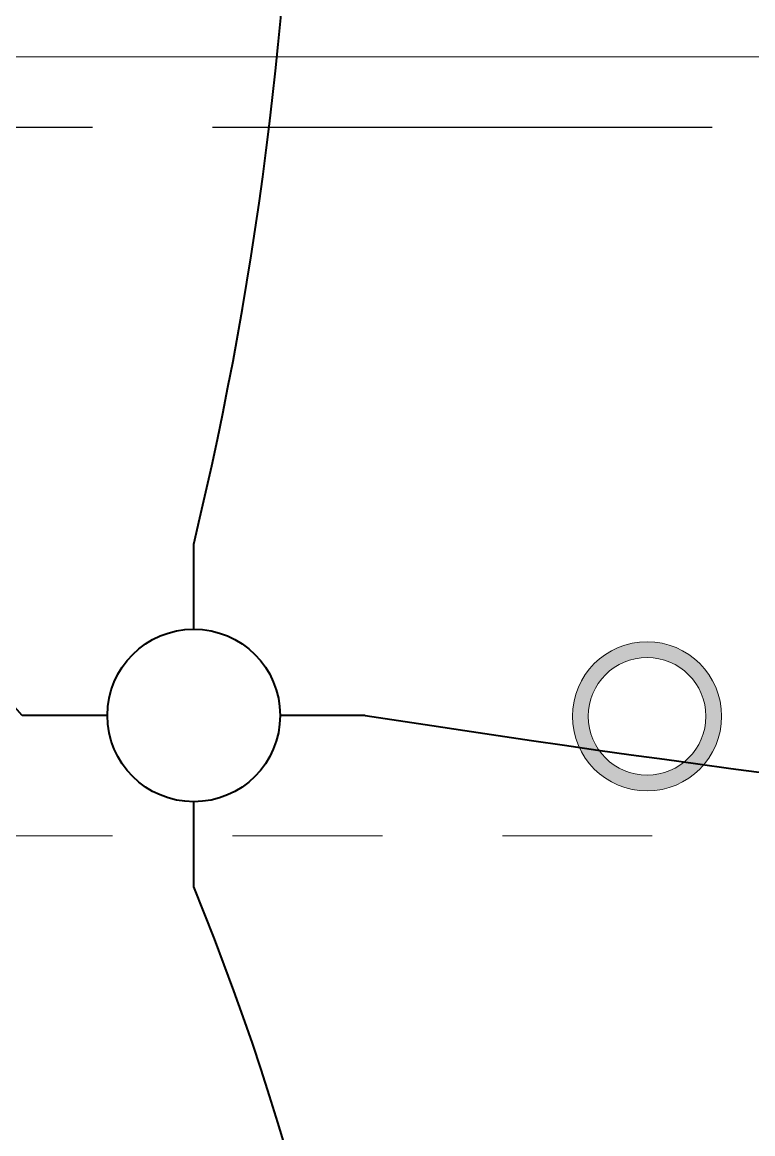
# Model space of a CAD drawing. Header units: metres. Extents: x 14 to 2416, y -346 to 476.
# Drawn here: x 147.201 to 147.81, y -83.32 to -82.392 of the extents above; entities that cross this region are included whole.
import ezdxf

# ---------------------------------------------------------------- set-up
doc = ezdxf.new("R2010")
doc.units = ezdxf.units.M
for name, pattern in [('0', [0]), ('HIDDEN2', [0.1875, 0.125, -0.0625]), ('STYLE_03', [0.5, 0.416656, -0.083344])]:
    doc.linetypes.add(name, pattern=pattern)
doc.layers.get('0').update_dxf_attribs({"linetype": '0', "lineweight": 20})
for name, color, linetype, lineweight in [('A-ANNO-TEXT', 20, 'Continuous', 13), ('A-WALL', 250, 'Continuous', 20), ('E Salida Luces', 22, 'Continuous', 40), ('MAVA -LUMINARIAS', 1, 'Continuous', 18)]:
    doc.layers.add(name, color=color, linetype=linetype, lineweight=lineweight)
doc.layers.add('MAVA Luminarias', color=1, linetype='Continuous')
doc.layers.add('Techos 1', color=7, linetype='HIDDEN2', lineweight=9, true_color=0x42391a)

# ---------------------------------------------------------------- blocks, each defined once
blk = doc.blocks.new('downlight')
at = {"layer": 'MAVA -LUMINARIAS'}
h = blk.add_hatch(color=3, dxfattribs=at)
h.dxf.hatch_style = 1
h.paths.add_polyline_path([(-5.41605, -22.45707, 1), (-5.29166, -22.45707, 1)])
h.paths.add_polyline_path([(-5.30481, -22.45707, -1), (-5.4029, -22.45707, -1)], flags=16)
at = {"layer": 'MAVA -LUMINARIAS', "color": 3}
for radius in [0.06219, 0.04904]:
    blk.add_circle((-5.35386, -22.45707), radius, dxfattribs=at)
blk = doc.blocks.new('PL BASE 2N NASAS 09')
at = {"layer": 'A-WALL'}
blk.add_line((171.94755, -21.56171), (173.89755, -21.56171), dxfattribs=at)
at = {"layer": 'Techos 1'}
blk.add_line((163.94755, -22.21177), (176.09755, -22.21177), dxfattribs=at)
blk = doc.blocks.new('PL MUEBLES 2N NASAS 09')
blk.add_blockref('PL BASE 2N NASAS 09', (49.91428, 62.71701))
blk = doc.blocks.new('A$C595364de')
blk.add_blockref('PL MUEBLES 2N NASAS 09', (-199.56182, -36.6052))
blk = doc.blocks.new('*U500')
at = {"layer": 'E Salida Luces', "linetype": 'Continuous'}
for p, q in [((0, 0.3583), (0, 0.1807)), ((-0.3576, 0.0007), (-0.18, 0.0007)), ((0.18, 0.0007), (0.3576, 0.0007)), ((0, -0.1793), (0, -0.3569))]:
    blk.add_line(p, q, dxfattribs=at)
blk.add_circle((0, 0.0007), 0.18, dxfattribs=at)

msp = doc.modelspace()

# ---------------------------------------------------------------- linework, layer by layer
at = {"layer": 'E Salida Luces'}
for centre, radius, start, end in [((144.38254, -82.11251), 3.04684, 346.42767, 13.18959), ((146.22309, -83.82659), 1.29985, 41.19046, 76.89707), ((149.70996, -68.68164), 14.46074, 261.158595, 275.350201), ((145.2944, -83.95573), 2.21614, 344.18214, 22.33369)]:
    msp.add_arc(centre, radius, start, end, dxfattribs=at)
at = {"layer": 'MAVA Luminarias', "linetype": 'STYLE_03', "lineweight": 30}
msp.add_line((146.32662, -82.47932), (148.3778, -82.48003), dxfattribs=at)

# ---------------------------------------------------------------- block references
at = {"layer": 'A-ANNO-TEXT'}
msp.add_blockref('A$C595364de', (124.07662, -86.97111), dxfattribs=at)
at = {"layer": 'E Salida Luces', "xscale": 0.4, "yscale": 0.4, "zscale": 0.4, "rotation": 180}
msp.add_blockref('*U500', (147.3443, -82.97027), dxfattribs=at)
at = {"layer": 'MAVA Luminarias'}
msp.add_blockref('downlight', (153.07617, -60.5142), dxfattribs=at)

doc.saveas('drawing.dxf')
